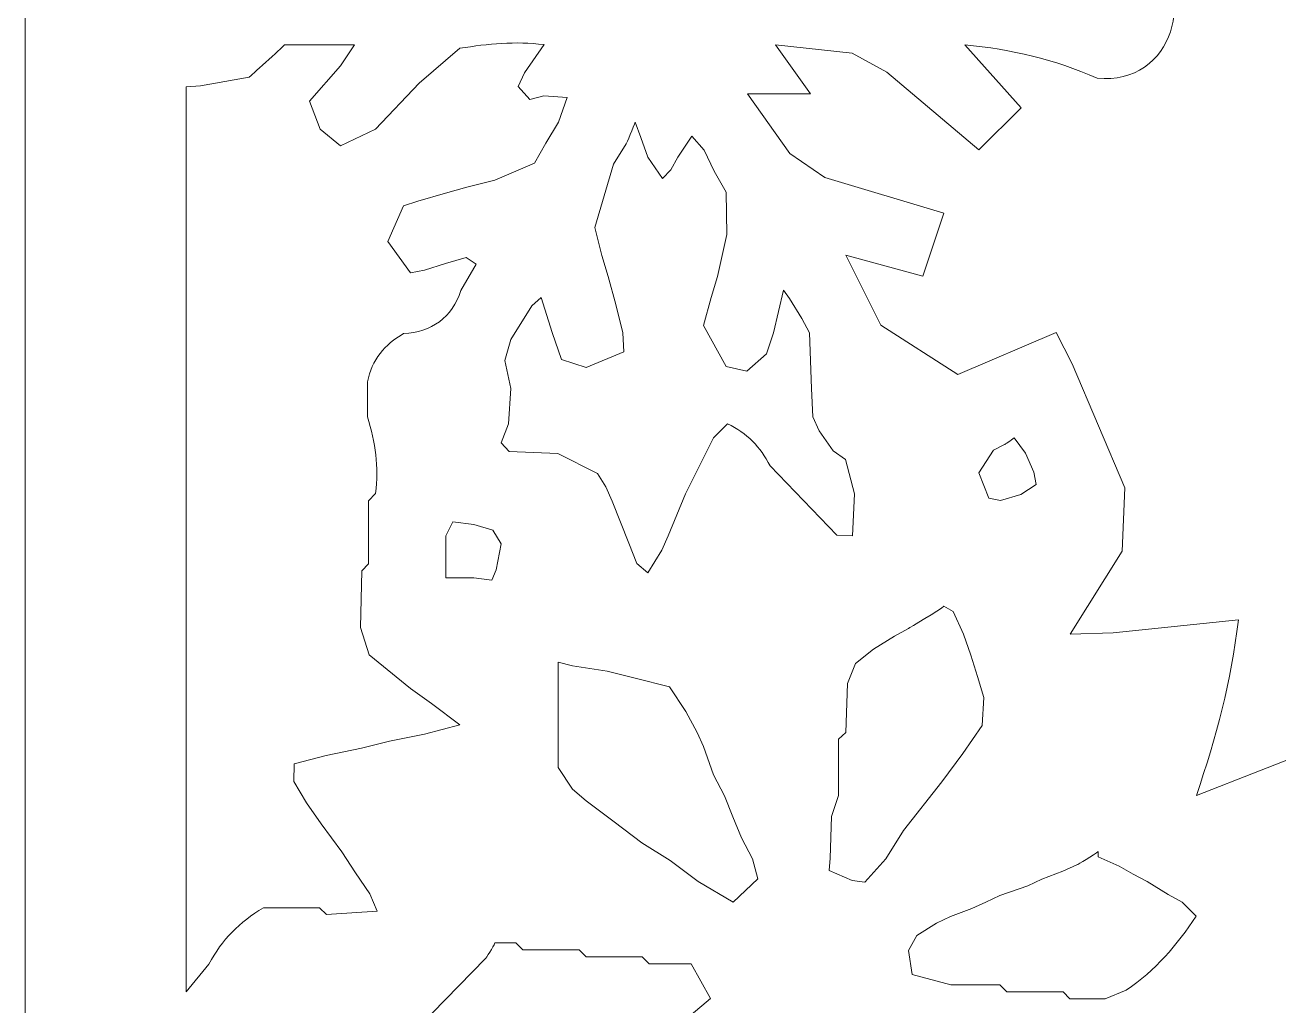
# Model space of a CAD drawing. Header units: centimetres. Extents: x -13.8 to 13.8, y -13.7 to 13.7.
# Drawn here: x 0.954 to 3.007, y 5.629 to 7.235 of the extents above; entities that cross this region are included whole.
import ezdxf

# ---------------------------------------------------------------- set-up
doc = ezdxf.new("R2010")
doc.units = ezdxf.units.CM
doc.header["$MEASUREMENT"] = 0
doc.layers.add('Layer 1', color=7, linetype='Continuous')

msp = doc.modelspace()

# ---------------------------------------------------------------- linework, layer by layer
at = {"layer": 'Layer 1', "lineweight": 0}
msp.add_lwpolyline([(0.95375, 0.85022), (13.77439, 0.85022), (13.77439, 13.67104), (0.95375, 13.67104), (0.95375, 0.85022)], close=True, dxfattribs=at)
at = {"layer": 'Layer 1', "color": 7, "lineweight": 0}
for points, knots in [([(3.25117, 8.59327), (3.25117, 8.59327), (3.25117, 5.92799), (3.25117, 5.92799), (3.25117, 5.92799), (3.25117, 5.92799), (3.07877, 6.05449), (3.07877, 6.05449), (3.07877, 6.05449), (3.07877, 6.05449), (2.87208, 5.97392), (2.87208, 5.97392), (2.87208, 5.97392), (2.90523, 6.07012), (2.92846, 6.16024), (2.94103, 6.26139), (2.94103, 6.26139), (2.94103, 6.26139), (2.73587, 6.24025), (2.73587, 6.24025), (2.73587, 6.24025), (2.73587, 6.24025), (2.66538, 6.23834), (2.66538, 6.23834), (2.66538, 6.23834), (2.66538, 6.23834), (2.75034, 6.37397), (2.75034, 6.37397), (2.75034, 6.37397), (2.75034, 6.37397), (2.75492, 6.47742), (2.75492, 6.47742), (2.75492, 6.47742), (2.75492, 6.47742), (2.6688, 6.68049), (2.6688, 6.68049), (2.6688, 6.68049), (2.6688, 6.68049), (2.64253, 6.7323), (2.64253, 6.7323), (2.64253, 6.7323), (2.64253, 6.7323), (2.48156, 6.66314), (2.48156, 6.66314), (2.48156, 6.66314), (2.48156, 6.66314), (2.35506, 6.74392), (2.35506, 6.74392), (2.35506, 6.74392), (2.35506, 6.74392), (2.29791, 6.85859), (2.29791, 6.85859), (2.29791, 6.85859), (2.29791, 6.85859), (2.42401, 6.82411), (2.42401, 6.82411), (2.42401, 6.82411), (2.42401, 6.82411), (2.45849, 6.92754), (2.45849, 6.92754), (2.45849, 6.92754), (2.45849, 6.92754), (2.26362, 6.98583), (2.26362, 6.98583), (2.26362, 6.98583), (2.26362, 6.98583), (2.20647, 7.02507), (2.20647, 7.02507), (2.20647, 7.02507), (2.20647, 7.02507), (2.13694, 7.12262), (2.13694, 7.12262), (2.13694, 7.12262), (2.13694, 7.12262), (2.24017, 7.12261), (2.24017, 7.12261), (2.24017, 7.12261), (2.24017, 7.12261), (2.18265, 7.20318), (2.18265, 7.20318), (2.18265, 7.20318), (2.18265, 7.20318), (2.30857, 7.18947), (2.30857, 7.18947), (2.30857, 7.18947), (2.30857, 7.18947), (2.36535, 7.15804), (2.36535, 7.15804), (2.36535, 7.15804), (2.36535, 7.15804), (2.51603, 7.03099), (2.51603, 7.03099), (2.51603, 7.03099), (2.51603, 7.03099), (2.58498, 7.09994), (2.58498, 7.09994), (2.58498, 7.09994), (2.58498, 7.09994), (2.49296, 7.20318), (2.49296, 7.20318), (2.49296, 7.20318), (2.57011, 7.19537), (2.63851, 7.17976), (2.70976, 7.14852), (2.70976, 7.14852), (2.83224, 7.13481), (2.88539, 7.29597), (2.7753, 7.35503), (2.7753, 7.35503), (2.7753, 7.35503), (2.6755, 7.35484), (2.6755, 7.35484), (2.6755, 7.35484), (2.6151, 7.32857), (2.5589, 7.31637), (2.49299, 7.31806), (2.49299, 7.31806), (2.49299, 7.31806), (2.58501, 7.42133), (2.58501, 7.42133), (2.58501, 7.42133), (2.58501, 7.42133), (2.4791, 7.44514), (2.4791, 7.44514), (2.4791, 7.44514), (2.4791, 7.44514), (2.3688, 7.36513), (2.3688, 7.36513), (2.3688, 7.36513), (2.3688, 7.36513), (2.34271, 7.34322), (2.34271, 7.34322), (2.34271, 7.34322), (2.28956, 7.31864), (2.24079, 7.31083), (2.18288, 7.31808), (2.18288, 7.31808), (2.18288, 7.31808), (2.24022, 7.39828), (2.24022, 7.39828), (2.24022, 7.39828), (2.24022, 7.39828), (2.14818, 7.39828), (2.14818, 7.39828), (2.14818, 7.39828), (2.14818, 7.39828), (2.22438, 7.50591), (2.22438, 7.50591), (2.22438, 7.50591), (2.30058, 7.54496), (2.37355, 7.57753), (2.45851, 7.59391), (2.45851, 7.59391), (2.45851, 7.59391), (2.42403, 7.69718), (2.42403, 7.69718), (2.42403, 7.69718), (2.42403, 7.69718), (2.29793, 7.6627), (2.29793, 7.6627), (2.29793, 7.6627), (2.29793, 7.6627), (2.3667, 7.77737), (2.3667, 7.77737), (2.3667, 7.77737), (2.3667, 7.77737), (2.48158, 7.85815), (2.48158, 7.85815), (2.48158, 7.85815), (2.48158, 7.85815), (2.64255, 7.7892), (2.64255, 7.7892), (2.64255, 7.7892), (2.68978, 7.88178), (2.73055, 7.96256), (2.76122, 8.06294), (2.76122, 8.06294), (2.76122, 8.06294), (2.73855, 8.16581), (2.73855, 8.16581), (2.73855, 8.16581), (2.73855, 8.16581), (2.65378, 8.28315), (2.65378, 8.28315), (2.65378, 8.28315), (2.75742, 8.27249), (2.84828, 8.26391), (2.95287, 8.27172), (2.95287, 8.27172), (2.95287, 8.27172), (2.87209, 8.54736), (2.87209, 8.54736), (2.87209, 8.54736), (2.87209, 8.54736), (3.00925, 8.48849), (3.00925, 8.48849), (3.00925, 8.48849), (3.05344, 8.47783), (3.09669, 8.4824), (3.1344, 8.50963), (3.1344, 8.50963), (3.1344, 8.50963), (3.25117, 8.59327), (3.25117, 8.59327)], [0, 0, 0, 0, 0.0192308, 0.0192308, 0.0192308, 0.0192308, 0.0384615, 0.0384615, 0.0384615, 0.0384615, 0.0576923, 0.0576923, 0.0576923, 0.0576923, 0.0769231, 0.0769231, 0.0769231, 0.0769231, 0.0961538, 0.0961538, 0.0961538, 0.0961538, 0.1153846, 0.1153846, 0.1153846, 0.1153846, 0.1346154, 0.1346154, 0.1346154, 0.1346154, 0.1538462, 0.1538462, 0.1538462, 0.1538462, 0.1730769, 0.1730769, 0.1730769, 0.1730769, 0.1923077, 0.1923077, 0.1923077, 0.1923077, 0.2115385, 0.2115385, 0.2115385, 0.2115385, 0.2307692, 0.2307692, 0.2307692, 0.2307692, 0.25, 0.25, 0.25, 0.25, 0.2692308, 0.2692308, 0.2692308, 0.2692308, 0.2884615, 0.2884615, 0.2884615, 0.2884615, 0.3076923, 0.3076923, 0.3076923, 0.3076923, 0.3269231, 0.3269231, 0.3269231, 0.3269231, 0.3461538, 0.3461538, 0.3461538, 0.3461538, 0.3653846, 0.3653846, 0.3653846, 0.3653846, 0.3846154, 0.3846154, 0.3846154, 0.3846154, 0.4038462, 0.4038462, 0.4038462, 0.4038462, 0.4230769, 0.4230769, 0.4230769, 0.4230769, 0.4423077, 0.4423077, 0.4423077, 0.4423077, 0.4615385, 0.4615385, 0.4615385, 0.4615385, 0.4807692, 0.4807692, 0.4807692, 0.4807692, 0.5, 0.5, 0.5, 0.5, 0.5192308, 0.5192308, 0.5192308, 0.5192308, 0.5384615, 0.5384615, 0.5384615, 0.5384615, 0.5576923, 0.5576923, 0.5576923, 0.5576923, 0.5769231, 0.5769231, 0.5769231, 0.5769231, 0.5961538, 0.5961538, 0.5961538, 0.5961538, 0.6153846, 0.6153846, 0.6153846, 0.6153846, 0.6346154, 0.6346154, 0.6346154, 0.6346154, 0.6538462, 0.6538462, 0.6538462, 0.6538462, 0.6730769, 0.6730769, 0.6730769, 0.6730769, 0.6923077, 0.6923077, 0.6923077, 0.6923077, 0.7115385, 0.7115385, 0.7115385, 0.7115385, 0.7307692, 0.7307692, 0.7307692, 0.7307692, 0.75, 0.75, 0.75, 0.75, 0.7692308, 0.7692308, 0.7692308, 0.7692308, 0.7884615, 0.7884615, 0.7884615, 0.7884615, 0.8076923, 0.8076923, 0.8076923, 0.8076923, 0.8269231, 0.8269231, 0.8269231, 0.8269231, 0.8461538, 0.8461538, 0.8461538, 0.8461538, 0.8653846, 0.8653846, 0.8653846, 0.8653846, 0.8846154, 0.8846154, 0.8846154, 0.8846154, 0.9038462, 0.9038462, 0.9038462, 0.9038462, 0.9230769, 0.9230769, 0.9230769, 0.9230769, 0.9423077, 0.9423077, 0.9423077, 0.9423077, 0.9615385, 0.9615385, 0.9615385, 0.9615385, 1, 1, 1, 1]), ([(1.37856, 7.20318), (1.37856, 7.20318), (1.49341, 7.20318), (1.49341, 7.20318), (1.49341, 7.20318), (1.49341, 7.20318), (1.47036, 7.16852), (1.47036, 7.16852), (1.47036, 7.16852), (1.47036, 7.16852), (1.41969, 7.11079), (1.41969, 7.11079), (1.41969, 7.11079), (1.41969, 7.11079), (1.43684, 7.06507), (1.43684, 7.06507), (1.43684, 7.06507), (1.43684, 7.06507), (1.47036, 7.03745), (1.47036, 7.03745), (1.47036, 7.03745), (1.47036, 7.03745), (1.52788, 7.06507), (1.52788, 7.06507), (1.52788, 7.06507), (1.52788, 7.06507), (1.59932, 7.14032), (1.59932, 7.14032), (1.59932, 7.14032), (1.59932, 7.14032), (1.66581, 7.19747), (1.66581, 7.19747), (1.66581, 7.19747), (1.71248, 7.20469), (1.7563, 7.20927), (1.80374, 7.20337), (1.80374, 7.20337), (1.80374, 7.20337), (1.77191, 7.15707), (1.77191, 7.15707), (1.77191, 7.15707), (1.77191, 7.15707), (1.76143, 7.13498), (1.76143, 7.13498), (1.76143, 7.13498), (1.76143, 7.13498), (1.78048, 7.11365), (1.78048, 7.11365), (1.78048, 7.11365), (1.78048, 7.11365), (1.80353, 7.11955), (1.80353, 7.11955), (1.80353, 7.11955), (1.80353, 7.11955), (1.84182, 7.11669), (1.84182, 7.11669), (1.84182, 7.11669), (1.84182, 7.11669), (1.82735, 7.07631), (1.82735, 7.07631), (1.82735, 7.07631), (1.82735, 7.07631), (1.80639, 7.04202), (1.80639, 7.04202), (1.80639, 7.04202), (1.80639, 7.04202), (1.78811, 7.00926), (1.78811, 7.00926), (1.78811, 7.00926), (1.78811, 7.00926), (1.72297, 6.98164), (1.72297, 6.98164), (1.72297, 6.98164), (1.72297, 6.98164), (1.67706, 6.97021), (1.67706, 6.97021), (1.67706, 6.97021), (1.67706, 6.97021), (1.64258, 6.95992), (1.64258, 6.95992), (1.64258, 6.95992), (1.64258, 6.95992), (1.59686, 6.94717), (1.59686, 6.94717), (1.59686, 6.94717), (1.59686, 6.94717), (1.57363, 6.93955), (1.57363, 6.93955), (1.57363, 6.93955), (1.57363, 6.93955), (1.54791, 6.88126), (1.54791, 6.88126), (1.54791, 6.88126), (1.54791, 6.88126), (1.58506, 6.82964), (1.58506, 6.82964), (1.58506, 6.82964), (1.58506, 6.82964), (1.60811, 6.83422), (1.60811, 6.83422), (1.60811, 6.83422), (1.60811, 6.83422), (1.64259, 6.84488), (1.64259, 6.84488), (1.64259, 6.84488), (1.64259, 6.84488), (1.6763, 6.8548), (1.6763, 6.8548), (1.6763, 6.8548), (1.6763, 6.8548), (1.69268, 6.84414), (1.69268, 6.84414), (1.69268, 6.84414), (1.69268, 6.84414), (1.66733, 6.8007), (1.66733, 6.8007), (1.66733, 6.8007), (1.65418, 6.75726), (1.61836, 6.73175), (1.5738, 6.73021), (1.5738, 6.73021), (1.54255, 6.71267), (1.5216, 6.68695), (1.51456, 6.65152), (1.51456, 6.65152), (1.51456, 6.65152), (1.51437, 6.59397), (1.51437, 6.59397), (1.51437, 6.59397), (1.52771, 6.55169), (1.53305, 6.51224), (1.52789, 6.46824), (1.52789, 6.46824), (1.52789, 6.46824), (1.51646, 6.45644), (1.51646, 6.45644), (1.51646, 6.45644), (1.51646, 6.45644), (1.51646, 6.35299), (1.51646, 6.35299), (1.51646, 6.35299), (1.51646, 6.35299), (1.50503, 6.34156), (1.50503, 6.34156), (1.50503, 6.34156), (1.50503, 6.34156), (1.50294, 6.24917), (1.50294, 6.24917), (1.50294, 6.24917), (1.50294, 6.24917), (1.51723, 6.2044), (1.51723, 6.2044), (1.51723, 6.2044), (1.51723, 6.2044), (1.58504, 6.14897), (1.58504, 6.14897), (1.58504, 6.14897), (1.58504, 6.14897), (1.61952, 6.12476), (1.61952, 6.12476), (1.61952, 6.12476), (1.61952, 6.12476), (1.66561, 6.0897), (1.66561, 6.0897), (1.66561, 6.0897), (1.66561, 6.0897), (1.60809, 6.07409), (1.60809, 6.07409), (1.60809, 6.07409), (1.60809, 6.07409), (1.55057, 6.06285), (1.55057, 6.06285), (1.55057, 6.06285), (1.55057, 6.06285), (1.50485, 6.05142), (1.50485, 6.05142), (1.50485, 6.05142), (1.50485, 6.05142), (1.44712, 6.03962), (1.44712, 6.03962), (1.44712, 6.03962), (1.44712, 6.03962), (1.39473, 6.02552), (1.39473, 6.02552), (1.39473, 6.02552), (1.39473, 6.02552), (1.39378, 5.99657), (1.39378, 5.99657), (1.39378, 5.99657), (1.39378, 5.99657), (1.41474, 5.96209), (1.41474, 5.96209), (1.41474, 5.96209), (1.41474, 5.96209), (1.43895, 5.92761), (1.43895, 5.92761), (1.43895, 5.92761), (1.43895, 5.92761), (1.47229, 5.88189), (1.47229, 5.88189), (1.47229, 5.88189), (1.47229, 5.88189), (1.49515, 5.84741), (1.49515, 5.84741), (1.49515, 5.84741), (1.49515, 5.84741), (1.5182, 5.81293), (1.5182, 5.81293), (1.5182, 5.81293), (1.5182, 5.81293), (1.53058, 5.78435), (1.53058, 5.78435), (1.53058, 5.78435), (1.53058, 5.78435), (1.4475, 5.77882), (1.4475, 5.77882), (1.4475, 5.77882), (1.4475, 5.77882), (1.43607, 5.79006), (1.43607, 5.79006), (1.43607, 5.79006), (1.43607, 5.79006), (1.34403, 5.79009), (1.34403, 5.79009), (1.34403, 5.79009), (1.30516, 5.76665), (1.27622, 5.73789), (1.25487, 5.69788), (1.25487, 5.69788), (1.25487, 5.69788), (1.21751, 5.65235), (1.21751, 5.65235), (1.21751, 5.65235), (1.21751, 5.65235), (1.21751, 7.13425), (1.21751, 7.13425), (1.21751, 7.13425), (1.21751, 7.13425), (1.24132, 7.13597), (1.24132, 7.13597), (1.24132, 7.13597), (1.24132, 7.13597), (1.32093, 7.15026), (1.32093, 7.15026), (1.32093, 7.15026), (1.32101, 7.15023), (1.3738, 7.19749), (1.37856, 7.20318)], [0, 0, 0, 0, 0.015873, 0.015873, 0.015873, 0.015873, 0.031746, 0.031746, 0.031746, 0.031746, 0.047619, 0.047619, 0.047619, 0.047619, 0.0634921, 0.0634921, 0.0634921, 0.0634921, 0.0793651, 0.0793651, 0.0793651, 0.0793651, 0.0952381, 0.0952381, 0.0952381, 0.0952381, 0.1111111, 0.1111111, 0.1111111, 0.1111111, 0.1269841, 0.1269841, 0.1269841, 0.1269841, 0.1428571, 0.1428571, 0.1428571, 0.1428571, 0.1587302, 0.1587302, 0.1587302, 0.1587302, 0.1746032, 0.1746032, 0.1746032, 0.1746032, 0.1904762, 0.1904762, 0.1904762, 0.1904762, 0.2063492, 0.2063492, 0.2063492, 0.2063492, 0.2222222, 0.2222222, 0.2222222, 0.2222222, 0.2380952, 0.2380952, 0.2380952, 0.2380952, 0.2539683, 0.2539683, 0.2539683, 0.2539683, 0.2698413, 0.2698413, 0.2698413, 0.2698413, 0.2857143, 0.2857143, 0.2857143, 0.2857143, 0.3015873, 0.3015873, 0.3015873, 0.3015873, 0.3174603, 0.3174603, 0.3174603, 0.3174603, 0.3333333, 0.3333333, 0.3333333, 0.3333333, 0.3492063, 0.3492063, 0.3492063, 0.3492063, 0.3650794, 0.3650794, 0.3650794, 0.3650794, 0.3809524, 0.3809524, 0.3809524, 0.3809524, 0.3968254, 0.3968254, 0.3968254, 0.3968254, 0.4126984, 0.4126984, 0.4126984, 0.4126984, 0.4285714, 0.4285714, 0.4285714, 0.4285714, 0.4444444, 0.4444444, 0.4444444, 0.4444444, 0.4603175, 0.4603175, 0.4603175, 0.4603175, 0.4761905, 0.4761905, 0.4761905, 0.4761905, 0.4920635, 0.4920635, 0.4920635, 0.4920635, 0.5079365, 0.5079365, 0.5079365, 0.5079365, 0.5238095, 0.5238095, 0.5238095, 0.5238095, 0.5396825, 0.5396825, 0.5396825, 0.5396825, 0.5555556, 0.5555556, 0.5555556, 0.5555556, 0.5714286, 0.5714286, 0.5714286, 0.5714286, 0.5873016, 0.5873016, 0.5873016, 0.5873016, 0.6031746, 0.6031746, 0.6031746, 0.6031746, 0.6190476, 0.6190476, 0.6190476, 0.6190476, 0.6349206, 0.6349206, 0.6349206, 0.6349206, 0.6507937, 0.6507937, 0.6507937, 0.6507937, 0.6666667, 0.6666667, 0.6666667, 0.6666667, 0.6825397, 0.6825397, 0.6825397, 0.6825397, 0.6984127, 0.6984127, 0.6984127, 0.6984127, 0.7142857, 0.7142857, 0.7142857, 0.7142857, 0.7301587, 0.7301587, 0.7301587, 0.7301587, 0.7460317, 0.7460317, 0.7460317, 0.7460317, 0.7619048, 0.7619048, 0.7619048, 0.7619048, 0.7777778, 0.7777778, 0.7777778, 0.7777778, 0.7936508, 0.7936508, 0.7936508, 0.7936508, 0.8095238, 0.8095238, 0.8095238, 0.8095238, 0.8253968, 0.8253968, 0.8253968, 0.8253968, 0.8412698, 0.8412698, 0.8412698, 0.8412698, 0.8571429, 0.8571429, 0.8571429, 0.8571429, 0.8730159, 0.8730159, 0.8730159, 0.8730159, 0.8888889, 0.8888889, 0.8888889, 0.8888889, 0.9047619, 0.9047619, 0.9047619, 0.9047619, 0.9206349, 0.9206349, 0.9206349, 0.9206349, 0.9365079, 0.9365079, 0.9365079, 0.9365079, 0.952381, 0.952381, 0.952381, 0.952381, 0.968254, 0.968254, 0.968254, 0.968254, 1, 1, 1, 1]), ([(1.9531, 7.0767), (1.9531, 7.0767), (1.96244, 7.05156), (1.96244, 7.05156), (1.96244, 7.05156), (1.96244, 7.05156), (1.97387, 7.01917), (1.97387, 7.01917), (1.97387, 7.01917), (1.97387, 7.01917), (1.99787, 6.9843), (1.99787, 6.9843), (1.99787, 6.9843), (1.99787, 6.9843), (2.01142, 6.99822), (2.01142, 6.99822), (2.01142, 6.99822), (2.01142, 6.99822), (2.02285, 7.01918), (2.02285, 7.01918), (2.02285, 7.01918), (2.02285, 7.01918), (2.0459, 7.05366), (2.0459, 7.05366), (2.0459, 7.05366), (2.0459, 7.05366), (2.0659, 7.03061), (2.0659, 7.03061), (2.0659, 7.03061), (2.0659, 7.03061), (2.08209, 6.99613), (2.08209, 6.99613), (2.08209, 6.99613), (2.08209, 6.99613), (2.10209, 6.96165), (2.10209, 6.96165), (2.10209, 6.96165), (2.10209, 6.96165), (2.10304, 6.8927), (2.10304, 6.8927), (2.10304, 6.8927), (2.10304, 6.8927), (2.08799, 6.82375), (2.08799, 6.82375), (2.08799, 6.82375), (2.08799, 6.82375), (2.07733, 6.78927), (2.07733, 6.78927), (2.07733, 6.78927), (2.07733, 6.78927), (2.06474, 6.74355), (2.06474, 6.74355), (2.06474, 6.74355), (2.06474, 6.74355), (2.10207, 6.67629), (2.10207, 6.67629), (2.10207, 6.67629), (2.10207, 6.67629), (2.13578, 6.66867), (2.13578, 6.66867), (2.13578, 6.66867), (2.13578, 6.66867), (2.16817, 6.69725), (2.16817, 6.69725), (2.16817, 6.69725), (2.16817, 6.69725), (2.1796, 6.73173), (2.1796, 6.73173), (2.1796, 6.73173), (2.1796, 6.73173), (2.19616, 6.80108), (2.19616, 6.80108), (2.19616, 6.80108), (2.19616, 6.80108), (2.20569, 6.78756), (2.20569, 6.78756), (2.20569, 6.78756), (2.20569, 6.78756), (2.22569, 6.7548), (2.22569, 6.7548), (2.22569, 6.7548), (2.22569, 6.7548), (2.23828, 6.73175), (2.23828, 6.73175), (2.23828, 6.73175), (2.23828, 6.73175), (2.2419, 6.64012), (2.2419, 6.64012), (2.2419, 6.64012), (2.2419, 6.64012), (2.24399, 6.59403), (2.24399, 6.59403), (2.24399, 6.59403), (2.24399, 6.59403), (2.25447, 6.57117), (2.25447, 6.57117), (2.25447, 6.57117), (2.25447, 6.57117), (2.27752, 6.53841), (2.27752, 6.53841), (2.27752, 6.53841), (2.27752, 6.53841), (2.29752, 6.52394), (2.29752, 6.52394), (2.29752, 6.52394), (2.29752, 6.52394), (2.31199, 6.46774), (2.31199, 6.46774), (2.31199, 6.46774), (2.31199, 6.46774), (2.30913, 6.39916), (2.30913, 6.39916), (2.30913, 6.39916), (2.30913, 6.39916), (2.28304, 6.39993), (2.28304, 6.39993), (2.28304, 6.39993), (2.28304, 6.39993), (2.17406, 6.51365), (2.17406, 6.51365), (2.17406, 6.51365), (2.15808, 6.54471), (2.13596, 6.56736), (2.10416, 6.5826), (2.10416, 6.5826), (2.10416, 6.5826), (2.08109, 6.55955), (2.08109, 6.55955), (2.08109, 6.55955), (2.08109, 6.55955), (2.05823, 6.51364), (2.05823, 6.51364), (2.05823, 6.51364), (2.05823, 6.51364), (2.03518, 6.46773), (2.03518, 6.46773), (2.03518, 6.46773), (2.03518, 6.46773), (2.00716, 6.39896), (2.00716, 6.39896), (2.00716, 6.39896), (2.00716, 6.39896), (1.99687, 6.37573), (1.99687, 6.37573), (1.99687, 6.37573), (1.99687, 6.37573), (1.97382, 6.33858), (1.97382, 6.33858), (1.97382, 6.33858), (1.97382, 6.33858), (1.95591, 6.35382), (1.95591, 6.35382), (1.95591, 6.35382), (1.95591, 6.35382), (1.94239, 6.38716), (1.94239, 6.38716), (1.94239, 6.38716), (1.94239, 6.38716), (1.92905, 6.42164), (1.92905, 6.42164), (1.92905, 6.42164), (1.92905, 6.42164), (1.91553, 6.45612), (1.91553, 6.45612), (1.91553, 6.45612), (1.91553, 6.45612), (1.90487, 6.47917), (1.90487, 6.47917), (1.90487, 6.47917), (1.90487, 6.47917), (1.89135, 6.50126), (1.89135, 6.50126), (1.89135, 6.50126), (1.89135, 6.50126), (1.82639, 6.53404), (1.82639, 6.53404), (1.82639, 6.53404), (1.82639, 6.53404), (1.74638, 6.53708), (1.74638, 6.53708), (1.74638, 6.53708), (1.74638, 6.53708), (1.73363, 6.55118), (1.73363, 6.55118), (1.73363, 6.55118), (1.73363, 6.55118), (1.74525, 6.58261), (1.74525, 6.58261), (1.74525, 6.58261), (1.74525, 6.58261), (1.74906, 6.64013), (1.74906, 6.64013), (1.74906, 6.64013), (1.74906, 6.64013), (1.73953, 6.68604), (1.73953, 6.68604), (1.73953, 6.68604), (1.73953, 6.68604), (1.74906, 6.72052), (1.74906, 6.72052), (1.74906, 6.72052), (1.74906, 6.72052), (1.78354, 6.77595), (1.78354, 6.77595), (1.78354, 6.77595), (1.78354, 6.77595), (1.79878, 6.78929), (1.79878, 6.78929), (1.79878, 6.78929), (1.79878, 6.78929), (1.81706, 6.73177), (1.81706, 6.73177), (1.81706, 6.73177), (1.81706, 6.73177), (1.83211, 6.68795), (1.83211, 6.68795), (1.83211, 6.68795), (1.83211, 6.68795), (1.87249, 6.67461), (1.87249, 6.67461), (1.87249, 6.67461), (1.87249, 6.67461), (1.93459, 6.70051), (1.93459, 6.70051), (1.93459, 6.70051), (1.93459, 6.70051), (1.93287, 6.73176), (1.93287, 6.73176), (1.93287, 6.73176), (1.93287, 6.73176), (1.92144, 6.77806), (1.92144, 6.77806), (1.92144, 6.77806), (1.92144, 6.77806), (1.90869, 6.82378), (1.90869, 6.82378), (1.90869, 6.82378), (1.90869, 6.82378), (1.8984, 6.85826), (1.8984, 6.85826), (1.8984, 6.85826), (1.8984, 6.85826), (1.88697, 6.90417), (1.88697, 6.90417), (1.88697, 6.90417), (1.88697, 6.90417), (1.91764, 7.00762), (1.91764, 7.00762), (1.91764, 7.00762), (1.91764, 7.00762), (1.9382, 7.04096), (1.9382, 7.04096), (1.9382, 7.04096), (1.93823, 7.04088), (1.95098, 7.06945), (1.9531, 7.0767)], [0, 0, 0, 0, 0.0153846, 0.0153846, 0.0153846, 0.0153846, 0.0307692, 0.0307692, 0.0307692, 0.0307692, 0.0461538, 0.0461538, 0.0461538, 0.0461538, 0.0615385, 0.0615385, 0.0615385, 0.0615385, 0.0769231, 0.0769231, 0.0769231, 0.0769231, 0.0923077, 0.0923077, 0.0923077, 0.0923077, 0.1076923, 0.1076923, 0.1076923, 0.1076923, 0.1230769, 0.1230769, 0.1230769, 0.1230769, 0.1384615, 0.1384615, 0.1384615, 0.1384615, 0.1538462, 0.1538462, 0.1538462, 0.1538462, 0.1692308, 0.1692308, 0.1692308, 0.1692308, 0.1846154, 0.1846154, 0.1846154, 0.1846154, 0.2, 0.2, 0.2, 0.2, 0.2153846, 0.2153846, 0.2153846, 0.2153846, 0.2307692, 0.2307692, 0.2307692, 0.2307692, 0.2461538, 0.2461538, 0.2461538, 0.2461538, 0.2615385, 0.2615385, 0.2615385, 0.2615385, 0.2769231, 0.2769231, 0.2769231, 0.2769231, 0.2923077, 0.2923077, 0.2923077, 0.2923077, 0.3076923, 0.3076923, 0.3076923, 0.3076923, 0.3230769, 0.3230769, 0.3230769, 0.3230769, 0.3384615, 0.3384615, 0.3384615, 0.3384615, 0.3538462, 0.3538462, 0.3538462, 0.3538462, 0.3692308, 0.3692308, 0.3692308, 0.3692308, 0.3846154, 0.3846154, 0.3846154, 0.3846154, 0.4, 0.4, 0.4, 0.4, 0.4153846, 0.4153846, 0.4153846, 0.4153846, 0.4307692, 0.4307692, 0.4307692, 0.4307692, 0.4461538, 0.4461538, 0.4461538, 0.4461538, 0.4615385, 0.4615385, 0.4615385, 0.4615385, 0.4769231, 0.4769231, 0.4769231, 0.4769231, 0.4923077, 0.4923077, 0.4923077, 0.4923077, 0.5076923, 0.5076923, 0.5076923, 0.5076923, 0.5230769, 0.5230769, 0.5230769, 0.5230769, 0.5384615, 0.5384615, 0.5384615, 0.5384615, 0.5538462, 0.5538462, 0.5538462, 0.5538462, 0.5692308, 0.5692308, 0.5692308, 0.5692308, 0.5846154, 0.5846154, 0.5846154, 0.5846154, 0.6, 0.6, 0.6, 0.6, 0.6153846, 0.6153846, 0.6153846, 0.6153846, 0.6307692, 0.6307692, 0.6307692, 0.6307692, 0.6461538, 0.6461538, 0.6461538, 0.6461538, 0.6615385, 0.6615385, 0.6615385, 0.6615385, 0.6769231, 0.6769231, 0.6769231, 0.6769231, 0.6923077, 0.6923077, 0.6923077, 0.6923077, 0.7076923, 0.7076923, 0.7076923, 0.7076923, 0.7230769, 0.7230769, 0.7230769, 0.7230769, 0.7384615, 0.7384615, 0.7384615, 0.7384615, 0.7538462, 0.7538462, 0.7538462, 0.7538462, 0.7692308, 0.7692308, 0.7692308, 0.7692308, 0.7846154, 0.7846154, 0.7846154, 0.7846154, 0.8, 0.8, 0.8, 0.8, 0.8153846, 0.8153846, 0.8153846, 0.8153846, 0.8307692, 0.8307692, 0.8307692, 0.8307692, 0.8461538, 0.8461538, 0.8461538, 0.8461538, 0.8615385, 0.8615385, 0.8615385, 0.8615385, 0.8769231, 0.8769231, 0.8769231, 0.8769231, 0.8923077, 0.8923077, 0.8923077, 0.8923077, 0.9076923, 0.9076923, 0.9076923, 0.9076923, 0.9230769, 0.9230769, 0.9230769, 0.9230769, 0.9384615, 0.9384615, 0.9384615, 0.9384615, 0.9538462, 0.9538462, 0.9538462, 0.9538462, 0.9692308, 0.9692308, 0.9692308, 0.9692308, 1, 1, 1, 1]), ([(2.57355, 6.55968), (2.57355, 6.55968), (2.59223, 6.53454), (2.59223, 6.53454), (2.59223, 6.53454), (2.59223, 6.53454), (2.60594, 6.50329), (2.60594, 6.50329), (2.60594, 6.50329), (2.60594, 6.50329), (2.60975, 6.48329), (2.60975, 6.48329), (2.60975, 6.48329), (2.60975, 6.48329), (2.58461, 6.46673), (2.58461, 6.46673), (2.58461, 6.46673), (2.58461, 6.46673), (2.55109, 6.45702), (2.55109, 6.45702), (2.55109, 6.45702), (2.55109, 6.45702), (2.53223, 6.46083), (2.53223, 6.46083), (2.53223, 6.46083), (2.53223, 6.46083), (2.51604, 6.50216), (2.51604, 6.50216), (2.51604, 6.50216), (2.51604, 6.50216), (2.53985, 6.53949), (2.53985, 6.53949), (2.53985, 6.53949), (2.53985, 6.53949), (2.55776, 6.54843), (2.55776, 6.54843), (2.55776, 6.54843), (2.55775, 6.54844), (2.56879, 6.55569), (2.57355, 6.55968)], [0, 0, 0, 0, 0.0909091, 0.0909091, 0.0909091, 0.0909091, 0.1818182, 0.1818182, 0.1818182, 0.1818182, 0.2727273, 0.2727273, 0.2727273, 0.2727273, 0.3636364, 0.3636364, 0.3636364, 0.3636364, 0.4545455, 0.4545455, 0.4545455, 0.4545455, 0.5454545, 0.5454545, 0.5454545, 0.5454545, 0.6363636, 0.6363636, 0.6363636, 0.6363636, 0.7272727, 0.7272727, 0.7272727, 0.7272727, 0.8181818, 0.8181818, 0.8181818, 0.8181818, 1, 1, 1, 1]), ([(1.65439, 6.42194), (1.65439, 6.42194), (1.68849, 6.41776), (1.68849, 6.41776), (1.68849, 6.41776), (1.68849, 6.41776), (1.72011, 6.40842), (1.72011, 6.40842), (1.72011, 6.40842), (1.72011, 6.40842), (1.73363, 6.38614), (1.73363, 6.38614), (1.73363, 6.38614), (1.73363, 6.38614), (1.72506, 6.34328), (1.72506, 6.34328), (1.72506, 6.34328), (1.72506, 6.34328), (1.71839, 6.32669), (1.71839, 6.32669), (1.71839, 6.32669), (1.71839, 6.32669), (1.68886, 6.33031), (1.68886, 6.33031), (1.68886, 6.33031), (1.68886, 6.33031), (1.64296, 6.33031), (1.64296, 6.33031), (1.64296, 6.33031), (1.64296, 6.33031), (1.64296, 6.39908), (1.64296, 6.39908), (1.64296, 6.39908), (1.64296, 6.39908), (1.65439, 6.42194), (1.65439, 6.42194)], [0, 0, 0, 0, 0.1, 0.1, 0.1, 0.1, 0.2, 0.2, 0.2, 0.2, 0.3, 0.3, 0.3, 0.3, 0.4, 0.4, 0.4, 0.4, 0.5, 0.5, 0.5, 0.5, 0.6, 0.6, 0.6, 0.6, 0.7, 0.7, 0.7, 0.7, 0.8, 0.8, 0.8, 0.8, 1, 1, 1, 1]), ([(2.45848, 6.28401), (2.45848, 6.28401), (2.47353, 6.27507), (2.47353, 6.27507), (2.47353, 6.27507), (2.47353, 6.27507), (2.49086, 6.23792), (2.49086, 6.23792), (2.49086, 6.23792), (2.49086, 6.23792), (2.50248, 6.20344), (2.50248, 6.20344), (2.50248, 6.20344), (2.50248, 6.20344), (2.51391, 6.16896), (2.51391, 6.16896), (2.51391, 6.16896), (2.51391, 6.16896), (2.5242, 6.13448), (2.5242, 6.13448), (2.5242, 6.13448), (2.5242, 6.13448), (2.52153, 6.08857), (2.52153, 6.08857), (2.52153, 6.08857), (2.52153, 6.08857), (2.50534, 6.06552), (2.50534, 6.06552), (2.50534, 6.06552), (2.50534, 6.06552), (2.48973, 6.04247), (2.48973, 6.04247), (2.48973, 6.04247), (2.48973, 6.04247), (2.45525, 5.99656), (2.45525, 5.99656), (2.45525, 5.99656), (2.45525, 5.99656), (2.39238, 5.91636), (2.39238, 5.91636), (2.39238, 5.91636), (2.39238, 5.91636), (2.36362, 5.87006), (2.36362, 5.87006), (2.36362, 5.87006), (2.36362, 5.87006), (2.32914, 5.83215), (2.32914, 5.83215), (2.32914, 5.83215), (2.32914, 5.83215), (2.30818, 5.83464), (2.30818, 5.83464), (2.30818, 5.83464), (2.30818, 5.83464), (2.27085, 5.8512), (2.27085, 5.8512), (2.27085, 5.8512), (2.27085, 5.8512), (2.27257, 5.8712), (2.27257, 5.8712), (2.27257, 5.8712), (2.27257, 5.8712), (2.27466, 5.93941), (2.27466, 5.93941), (2.27466, 5.93941), (2.27466, 5.93941), (2.28609, 5.97389), (2.28609, 5.97389), (2.28609, 5.97389), (2.28609, 5.97389), (2.28609, 6.06591), (2.28609, 6.06591), (2.28609, 6.06591), (2.28609, 6.06591), (2.29789, 6.07734), (2.29789, 6.07734), (2.29789, 6.07734), (2.29789, 6.07734), (2.30056, 6.15754), (2.30056, 6.15754), (2.30056, 6.15754), (2.30056, 6.15754), (2.31371, 6.18993), (2.31371, 6.18993), (2.31371, 6.18993), (2.31371, 6.18993), (2.34324, 6.21374), (2.34324, 6.21374), (2.34324, 6.21374), (2.34324, 6.21374), (2.37772, 6.23507), (2.37772, 6.23507), (2.37772, 6.23507), (2.37772, 6.23507), (2.40079, 6.24745), (2.40079, 6.24745), (2.40079, 6.24745), (2.40078, 6.24745), (2.45298, 6.27811), (2.45848, 6.28401)], [0, 0, 0, 0, 0.0384615, 0.0384615, 0.0384615, 0.0384615, 0.0769231, 0.0769231, 0.0769231, 0.0769231, 0.1153846, 0.1153846, 0.1153846, 0.1153846, 0.1538462, 0.1538462, 0.1538462, 0.1538462, 0.1923077, 0.1923077, 0.1923077, 0.1923077, 0.2307692, 0.2307692, 0.2307692, 0.2307692, 0.2692308, 0.2692308, 0.2692308, 0.2692308, 0.3076923, 0.3076923, 0.3076923, 0.3076923, 0.3461538, 0.3461538, 0.3461538, 0.3461538, 0.3846154, 0.3846154, 0.3846154, 0.3846154, 0.4230769, 0.4230769, 0.4230769, 0.4230769, 0.4615385, 0.4615385, 0.4615385, 0.4615385, 0.5, 0.5, 0.5, 0.5, 0.5384615, 0.5384615, 0.5384615, 0.5384615, 0.5769231, 0.5769231, 0.5769231, 0.5769231, 0.6153846, 0.6153846, 0.6153846, 0.6153846, 0.6538462, 0.6538462, 0.6538462, 0.6538462, 0.6923077, 0.6923077, 0.6923077, 0.6923077, 0.7307692, 0.7307692, 0.7307692, 0.7307692, 0.7692308, 0.7692308, 0.7692308, 0.7692308, 0.8076923, 0.8076923, 0.8076923, 0.8076923, 0.8461538, 0.8461538, 0.8461538, 0.8461538, 0.8846154, 0.8846154, 0.8846154, 0.8846154, 0.9230769, 0.9230769, 0.9230769, 0.9230769, 1, 1, 1, 1]), ([(1.8266, 6.19239), (1.8266, 6.19239), (1.85042, 6.18612), (1.85042, 6.18612), (1.85042, 6.18612), (1.85042, 6.18612), (1.90698, 6.17754), (1.90698, 6.17754), (1.90698, 6.17754), (1.90698, 6.17754), (1.9527, 6.16611), (1.9527, 6.16611), (1.9527, 6.16611), (1.9527, 6.16611), (2.0093, 6.15164), (2.0093, 6.15164), (2.0093, 6.15164), (2.0093, 6.15164), (2.03615, 6.11142), (2.03615, 6.11142), (2.03615, 6.11142), (2.03615, 6.11142), (2.05444, 6.07695), (2.05444, 6.07695), (2.05444, 6.07695), (2.05444, 6.07695), (2.06473, 6.05409), (2.06473, 6.05409), (2.06473, 6.05409), (2.06473, 6.05409), (2.08111, 6.008), (2.08111, 6.008), (2.08111, 6.008), (2.08111, 6.008), (2.0992, 5.9735), (2.0992, 5.9735), (2.0992, 5.9735), (2.0992, 5.9735), (2.11272, 5.93902), (2.11272, 5.93902), (2.11272, 5.93902), (2.11272, 5.93902), (2.12722, 5.90455), (2.12722, 5.90455), (2.12722, 5.90455), (2.12722, 5.90455), (2.14511, 5.87007), (2.14511, 5.87007), (2.14511, 5.87007), (2.14511, 5.87007), (2.15408, 5.83769), (2.15408, 5.83769), (2.15408, 5.83769), (2.15408, 5.83769), (2.11368, 5.7994), (2.11368, 5.7994), (2.11368, 5.7994), (2.11368, 5.7994), (2.05616, 5.83292), (2.05616, 5.83292), (2.05616, 5.83292), (2.05616, 5.83292), (2.01044, 5.8674), (2.01044, 5.8674), (2.01044, 5.8674), (2.01044, 5.8674), (1.96413, 5.89635), (1.96413, 5.89635), (1.96413, 5.89635), (1.96413, 5.89635), (1.91844, 5.93085), (1.91844, 5.93085), (1.91844, 5.93085), (1.91844, 5.93085), (1.87251, 5.96532), (1.87251, 5.96532), (1.87251, 5.96532), (1.87251, 5.96532), (1.85042, 5.98419), (1.85042, 5.98419), (1.85042, 5.98419), (1.85042, 5.98419), (1.8266, 6.01998), (1.8266, 6.01998), (1.8266, 6.01998), (1.8266, 6.01998), (1.8266, 6.19239), (1.8266, 6.19239)], [0, 0, 0, 0, 0.0434783, 0.0434783, 0.0434783, 0.0434783, 0.0869565, 0.0869565, 0.0869565, 0.0869565, 0.1304348, 0.1304348, 0.1304348, 0.1304348, 0.173913, 0.173913, 0.173913, 0.173913, 0.2173913, 0.2173913, 0.2173913, 0.2173913, 0.2608696, 0.2608696, 0.2608696, 0.2608696, 0.3043478, 0.3043478, 0.3043478, 0.3043478, 0.3478261, 0.3478261, 0.3478261, 0.3478261, 0.3913043, 0.3913043, 0.3913043, 0.3913043, 0.4347826, 0.4347826, 0.4347826, 0.4347826, 0.4782609, 0.4782609, 0.4782609, 0.4782609, 0.5217391, 0.5217391, 0.5217391, 0.5217391, 0.5652174, 0.5652174, 0.5652174, 0.5652174, 0.6086957, 0.6086957, 0.6086957, 0.6086957, 0.6521739, 0.6521739, 0.6521739, 0.6521739, 0.6956522, 0.6956522, 0.6956522, 0.6956522, 0.7391304, 0.7391304, 0.7391304, 0.7391304, 0.7826087, 0.7826087, 0.7826087, 0.7826087, 0.826087, 0.826087, 0.826087, 0.826087, 0.8695652, 0.8695652, 0.8695652, 0.8695652, 0.9130435, 0.9130435, 0.9130435, 0.9130435, 1, 1, 1, 1]), ([(2.71148, 5.88227), (2.71148, 5.88227), (2.71108, 5.87333), (2.71108, 5.87333), (2.71108, 5.87333), (2.71108, 5.87333), (2.74556, 5.85809), (2.74556, 5.85809), (2.74556, 5.85809), (2.74556, 5.85809), (2.76861, 5.84534), (2.76861, 5.84534), (2.76861, 5.84534), (2.76861, 5.84534), (2.79128, 5.83296), (2.79128, 5.83296), (2.79128, 5.83296), (2.79128, 5.83296), (2.82576, 5.81182), (2.82576, 5.81182), (2.82576, 5.81182), (2.82576, 5.81182), (2.84881, 5.79944), (2.84881, 5.79944), (2.84881, 5.79944), (2.84881, 5.79944), (2.87204, 5.77637), (2.87204, 5.77637), (2.87204, 5.77637), (2.83984, 5.72874), (2.80518, 5.68723), (2.75697, 5.65522), (2.75697, 5.65522), (2.75697, 5.65522), (2.72268, 5.64093), (2.72268, 5.64093), (2.72268, 5.64093), (2.72268, 5.64093), (2.66512, 5.64092), (2.66512, 5.64092), (2.66512, 5.64092), (2.66512, 5.64092), (2.65369, 5.65235), (2.65369, 5.65235), (2.65369, 5.65235), (2.65369, 5.65235), (2.56167, 5.65235), (2.56167, 5.65235), (2.56167, 5.65235), (2.56167, 5.65235), (2.55043, 5.66378), (2.55043, 5.66378), (2.55043, 5.66378), (2.55043, 5.66378), (2.47002, 5.66378), (2.47002, 5.66378), (2.47002, 5.66378), (2.47002, 5.66378), (2.4066, 5.68093), (2.4066, 5.68093), (2.4066, 5.68093), (2.4066, 5.68093), (2.4007, 5.72017), (2.4007, 5.72017), (2.4007, 5.72017), (2.4007, 5.72017), (2.41422, 5.74494), (2.41422, 5.74494), (2.41422, 5.74494), (2.41422, 5.74494), (2.44661, 5.76494), (2.44661, 5.76494), (2.44661, 5.76494), (2.44661, 5.76494), (2.46966, 5.77579), (2.46966, 5.77579), (2.46966, 5.77579), (2.46966, 5.77579), (2.50414, 5.78913), (2.50414, 5.78913), (2.50414, 5.78913), (2.50414, 5.78913), (2.52719, 5.79942), (2.52719, 5.79942), (2.52719, 5.79942), (2.52719, 5.79942), (2.55005, 5.81008), (2.55005, 5.81008), (2.55005, 5.81008), (2.55005, 5.81008), (2.59614, 5.82627), (2.59614, 5.82627), (2.59614, 5.82627), (2.59614, 5.82627), (2.619, 5.83675), (2.619, 5.83675), (2.619, 5.83675), (2.619, 5.83675), (2.65348, 5.85009), (2.65348, 5.85009), (2.65348, 5.85009), (2.65348, 5.85009), (2.67653, 5.8602), (2.67653, 5.8602), (2.67653, 5.8602), (2.6766, 5.86018), (2.70558, 5.87732), (2.71148, 5.88227)], [0, 0, 0, 0, 0.0357143, 0.0357143, 0.0357143, 0.0357143, 0.0714286, 0.0714286, 0.0714286, 0.0714286, 0.1071429, 0.1071429, 0.1071429, 0.1071429, 0.1428571, 0.1428571, 0.1428571, 0.1428571, 0.1785714, 0.1785714, 0.1785714, 0.1785714, 0.2142857, 0.2142857, 0.2142857, 0.2142857, 0.25, 0.25, 0.25, 0.25, 0.2857143, 0.2857143, 0.2857143, 0.2857143, 0.3214286, 0.3214286, 0.3214286, 0.3214286, 0.3571429, 0.3571429, 0.3571429, 0.3571429, 0.3928571, 0.3928571, 0.3928571, 0.3928571, 0.4285714, 0.4285714, 0.4285714, 0.4285714, 0.4642857, 0.4642857, 0.4642857, 0.4642857, 0.5, 0.5, 0.5, 0.5, 0.5357143, 0.5357143, 0.5357143, 0.5357143, 0.5714286, 0.5714286, 0.5714286, 0.5714286, 0.6071429, 0.6071429, 0.6071429, 0.6071429, 0.6428571, 0.6428571, 0.6428571, 0.6428571, 0.6785714, 0.6785714, 0.6785714, 0.6785714, 0.7142857, 0.7142857, 0.7142857, 0.7142857, 0.75, 0.75, 0.75, 0.75, 0.7857143, 0.7857143, 0.7857143, 0.7857143, 0.8214286, 0.8214286, 0.8214286, 0.8214286, 0.8571429, 0.8571429, 0.8571429, 0.8571429, 0.8928571, 0.8928571, 0.8928571, 0.8928571, 0.9285714, 0.9285714, 0.9285714, 0.9285714, 1, 1, 1, 1]), ([(1.72334, 5.73252), (1.72334, 5.73252), (1.75763, 5.73252), (1.75763, 5.73252), (1.75763, 5.73252), (1.75763, 5.73252), (1.76906, 5.72128), (1.76906, 5.72128), (1.76906, 5.72128), (1.76906, 5.72128), (1.86108, 5.72127), (1.86108, 5.72127), (1.86108, 5.72127), (1.86108, 5.72127), (1.87251, 5.70984), (1.87251, 5.70984), (1.87251, 5.70984), (1.87251, 5.70984), (1.96453, 5.70984), (1.96453, 5.70984), (1.96453, 5.70984), (1.96453, 5.70984), (1.97596, 5.69804), (1.97596, 5.69804), (1.97596, 5.69804), (1.97596, 5.69804), (2.04491, 5.69804), (2.04491, 5.69804), (2.04491, 5.69804), (2.04491, 5.69804), (2.07616, 5.64166), (2.07616, 5.64166), (2.07616, 5.64166), (2.07616, 5.64166), (2.04491, 5.6148), (2.04491, 5.6148), (2.04491, 5.6148), (2.04491, 5.6148), (2.01043, 5.59652), (2.01043, 5.59652), (2.01043, 5.59652), (2.01043, 5.59652), (1.9872, 5.58509), (1.9872, 5.58509), (1.9872, 5.58509), (1.9872, 5.58509), (1.96413, 5.57443), (1.96413, 5.57443), (1.96413, 5.57443), (1.96413, 5.57443), (1.92965, 5.56091), (1.92965, 5.56091), (1.92965, 5.56091), (1.92965, 5.56091), (1.90698, 5.55062), (1.90698, 5.55062), (1.90698, 5.55062), (1.90698, 5.55062), (1.88393, 5.53996), (1.88393, 5.53996), (1.88393, 5.53996), (1.88393, 5.53996), (1.84945, 5.52644), (1.84945, 5.52644), (1.84945, 5.52644), (1.84945, 5.52644), (1.8264, 5.51615), (1.8264, 5.51615), (1.8264, 5.51615), (1.8264, 5.51615), (1.80354, 5.50549), (1.80354, 5.50549), (1.80354, 5.50549), (1.80354, 5.50549), (1.76906, 5.49578), (1.76906, 5.49578), (1.76906, 5.49578), (1.76906, 5.49578), (1.73458, 5.50456), (1.73458, 5.50456), (1.73458, 5.50456), (1.73458, 5.50456), (1.71153, 5.51731), (1.71153, 5.51731), (1.71153, 5.51731), (1.71153, 5.51731), (1.67705, 5.53827), (1.67705, 5.53827), (1.67705, 5.53827), (1.67705, 5.53827), (1.64257, 5.55904), (1.64257, 5.55904), (1.64257, 5.55904), (1.64257, 5.55904), (1.60542, 5.58608), (1.60542, 5.58608), (1.60542, 5.58608), (1.60542, 5.58608), (1.62047, 5.61751), (1.62047, 5.61751), (1.62047, 5.61751), (1.62047, 5.61751), (1.7077, 5.70683), (1.7077, 5.70683), (1.7077, 5.70683), (1.70773, 5.7068), (1.72125, 5.72643), (1.72334, 5.73252)], [0, 0, 0, 0, 0.0357143, 0.0357143, 0.0357143, 0.0357143, 0.0714286, 0.0714286, 0.0714286, 0.0714286, 0.1071429, 0.1071429, 0.1071429, 0.1071429, 0.1428571, 0.1428571, 0.1428571, 0.1428571, 0.1785714, 0.1785714, 0.1785714, 0.1785714, 0.2142857, 0.2142857, 0.2142857, 0.2142857, 0.25, 0.25, 0.25, 0.25, 0.2857143, 0.2857143, 0.2857143, 0.2857143, 0.3214286, 0.3214286, 0.3214286, 0.3214286, 0.3571429, 0.3571429, 0.3571429, 0.3571429, 0.3928571, 0.3928571, 0.3928571, 0.3928571, 0.4285714, 0.4285714, 0.4285714, 0.4285714, 0.4642857, 0.4642857, 0.4642857, 0.4642857, 0.5, 0.5, 0.5, 0.5, 0.5357143, 0.5357143, 0.5357143, 0.5357143, 0.5714286, 0.5714286, 0.5714286, 0.5714286, 0.6071429, 0.6071429, 0.6071429, 0.6071429, 0.6428571, 0.6428571, 0.6428571, 0.6428571, 0.6785714, 0.6785714, 0.6785714, 0.6785714, 0.7142857, 0.7142857, 0.7142857, 0.7142857, 0.75, 0.75, 0.75, 0.75, 0.7857143, 0.7857143, 0.7857143, 0.7857143, 0.8214286, 0.8214286, 0.8214286, 0.8214286, 0.8571429, 0.8571429, 0.8571429, 0.8571429, 0.8928571, 0.8928571, 0.8928571, 0.8928571, 0.9285714, 0.9285714, 0.9285714, 0.9285714, 1, 1, 1, 1]), ([(3.25117, 5.7213), (3.25117, 5.7213), (3.25117, 4.56078), (3.25117, 4.56078), (3.25117, 4.56078), (3.25117, 4.56078), (3.23974, 4.53773), (3.23974, 4.53773), (3.23974, 4.53773), (3.23974, 4.53773), (3.23003, 4.55107), (3.23003, 4.55107), (3.23003, 4.55107), (3.23003, 4.55107), (3.21841, 4.58346), (3.21841, 4.58346), (3.21841, 4.58346), (3.21841, 4.58346), (3.20603, 4.61794), (3.20603, 4.61794), (3.20603, 4.61794), (3.20603, 4.61794), (3.19669, 4.6412), (3.19669, 4.6412), (3.19669, 4.6412), (3.19669, 4.6412), (3.18394, 4.67549), (3.18394, 4.67549), (3.18394, 4.67549), (3.18394, 4.67549), (3.17251, 4.70997), (3.17251, 4.70997), (3.17251, 4.70997), (3.17251, 4.70997), (3.14679, 4.73587), (3.14679, 4.73587), (3.14679, 4.73587), (3.10356, 4.70444), (3.06601, 4.67319), (3.03268, 4.63149), (3.03268, 4.63149), (3.03268, 4.63149), (3.01096, 4.61739), (3.01096, 4.61739), (3.01096, 4.61739), (3.01096, 4.61739), (2.99268, 4.60559), (2.99268, 4.60559), (2.99268, 4.60559), (2.99268, 4.60559), (2.98715, 4.61834), (2.98715, 4.61834), (2.98715, 4.61834), (2.98715, 4.61834), (2.98715, 4.73322), (2.98715, 4.73322), (2.98715, 4.73322), (2.98715, 4.73322), (2.91989, 4.79132), (2.91989, 4.79132), (2.91989, 4.79132), (2.91989, 4.79132), (2.90655, 4.80008), (2.90655, 4.80008), (2.90655, 4.80008), (2.90655, 4.80008), (2.9437, 4.84789), (2.9437, 4.84789), (2.9437, 4.84789), (2.9437, 4.84789), (2.95267, 4.90544), (2.95267, 4.90544), (2.95267, 4.90544), (2.95267, 4.90544), (2.95267, 4.96296), (2.95267, 4.96296), (2.95267, 4.96296), (2.95267, 4.96296), (2.9641, 4.97439), (2.9641, 4.97439), (2.9641, 4.97439), (2.9641, 4.97439), (2.9723, 5.08925), (2.9723, 5.08925), (2.9723, 5.08925), (2.9723, 5.08925), (2.96963, 5.1464), (2.96963, 5.1464), (2.96963, 5.1464), (2.96963, 5.1464), (2.92925, 5.18392), (2.92925, 5.18392), (2.92925, 5.18392), (2.92925, 5.18392), (2.88334, 5.2184), (2.88334, 5.2184), (2.88334, 5.2184), (2.88334, 5.2184), (2.83762, 5.25288), (2.83762, 5.25288), (2.83762, 5.25288), (2.83762, 5.25288), (2.80314, 5.28146), (2.80314, 5.28146), (2.80314, 5.28146), (2.80314, 5.28146), (2.82581, 5.28622), (2.82581, 5.28622), (2.82581, 5.28622), (2.82581, 5.28622), (2.84886, 5.29328), (2.84886, 5.29328), (2.84886, 5.29328), (2.84886, 5.29328), (2.90659, 5.30452), (2.90659, 5.30452), (2.90659, 5.30452), (2.90659, 5.30452), (2.95231, 5.31595), (2.95231, 5.31595), (2.95231, 5.31595), (2.95231, 5.31595), (3.00983, 5.32778), (3.00983, 5.32778), (3.00983, 5.32778), (3.00983, 5.32778), (3.08164, 5.35522), (3.08164, 5.35522), (3.08164, 5.35522), (3.08164, 5.35522), (3.05878, 5.39941), (3.05878, 5.39941), (3.05878, 5.39941), (3.05878, 5.39941), (3.03478, 5.43389), (3.03478, 5.43389), (3.03478, 5.43389), (3.03478, 5.43389), (3.01155, 5.46837), (3.01155, 5.46837), (3.01155, 5.46837), (3.01155, 5.46837), (2.97821, 5.51409), (2.97821, 5.51409), (2.97821, 5.51409), (2.97821, 5.51409), (2.9544, 5.54857), (2.9544, 5.54857), (2.9544, 5.54857), (2.9544, 5.54857), (2.93725, 5.58037), (2.93725, 5.58037), (2.93725, 5.58037), (2.93725, 5.58037), (2.95344, 5.59275), (2.95344, 5.59275), (2.95344, 5.59275), (2.95344, 5.59275), (2.98678, 5.58608), (2.98678, 5.58608), (2.98678, 5.58608), (2.98678, 5.58608), (3.06735, 5.58341), (3.06735, 5.58341), (3.06735, 5.58341), (3.11154, 5.56113), (3.17022, 5.57751), (3.18509, 5.62894), (3.18509, 5.62894), (3.18509, 5.62894), (3.21938, 5.67503), (3.21938, 5.67503), (3.21938, 5.67503), (3.21934, 5.67499), (3.2481, 5.71537), (3.25117, 5.7213)], [0, 0, 0, 0, 0.0222222, 0.0222222, 0.0222222, 0.0222222, 0.0444444, 0.0444444, 0.0444444, 0.0444444, 0.0666667, 0.0666667, 0.0666667, 0.0666667, 0.0888889, 0.0888889, 0.0888889, 0.0888889, 0.1111111, 0.1111111, 0.1111111, 0.1111111, 0.1333333, 0.1333333, 0.1333333, 0.1333333, 0.1555556, 0.1555556, 0.1555556, 0.1555556, 0.1777778, 0.1777778, 0.1777778, 0.1777778, 0.2, 0.2, 0.2, 0.2, 0.2222222, 0.2222222, 0.2222222, 0.2222222, 0.2444444, 0.2444444, 0.2444444, 0.2444444, 0.2666667, 0.2666667, 0.2666667, 0.2666667, 0.2888889, 0.2888889, 0.2888889, 0.2888889, 0.3111111, 0.3111111, 0.3111111, 0.3111111, 0.3333333, 0.3333333, 0.3333333, 0.3333333, 0.3555556, 0.3555556, 0.3555556, 0.3555556, 0.3777778, 0.3777778, 0.3777778, 0.3777778, 0.4, 0.4, 0.4, 0.4, 0.4222222, 0.4222222, 0.4222222, 0.4222222, 0.4444444, 0.4444444, 0.4444444, 0.4444444, 0.4666667, 0.4666667, 0.4666667, 0.4666667, 0.4888889, 0.4888889, 0.4888889, 0.4888889, 0.5111111, 0.5111111, 0.5111111, 0.5111111, 0.5333333, 0.5333333, 0.5333333, 0.5333333, 0.5555556, 0.5555556, 0.5555556, 0.5555556, 0.5777778, 0.5777778, 0.5777778, 0.5777778, 0.6, 0.6, 0.6, 0.6, 0.6222222, 0.6222222, 0.6222222, 0.6222222, 0.6444444, 0.6444444, 0.6444444, 0.6444444, 0.6666667, 0.6666667, 0.6666667, 0.6666667, 0.6888889, 0.6888889, 0.6888889, 0.6888889, 0.7111111, 0.7111111, 0.7111111, 0.7111111, 0.7333333, 0.7333333, 0.7333333, 0.7333333, 0.7555556, 0.7555556, 0.7555556, 0.7555556, 0.7777778, 0.7777778, 0.7777778, 0.7777778, 0.8, 0.8, 0.8, 0.8, 0.8222222, 0.8222222, 0.8222222, 0.8222222, 0.8444444, 0.8444444, 0.8444444, 0.8444444, 0.8666667, 0.8666667, 0.8666667, 0.8666667, 0.8888889, 0.8888889, 0.8888889, 0.8888889, 0.9111111, 0.9111111, 0.9111111, 0.9111111, 0.9333333, 0.9333333, 0.9333333, 0.9333333, 0.9555556, 0.9555556, 0.9555556, 0.9555556, 1, 1, 1, 1])]:
    msp.add_open_spline(points, degree=3, knots=knots, dxfattribs=at)

doc.saveas('drawing.dxf')
